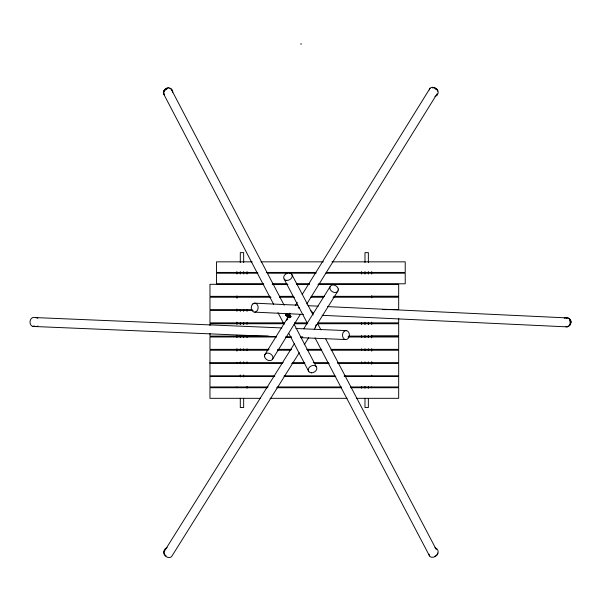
<?xml version="1.0" encoding="UTF-8"?>
<svg xmlns="http://www.w3.org/2000/svg" width="601" height="601" viewBox="0 0 601 601"><rect width="100%" height="100%" fill="white"/><g stroke="black" fill="none" stroke-linecap="round" stroke-linejoin="round"><path stroke-width="0.9" d="M288.653 316.915C289.697 315.976 288.803 316.99 289.464 316.659M570.95 322.128L569.635 325.366M570.341 324.45L569.688 319.026M286.887 315.735L287.533 314.488M286.444 315.119C287.646 315.412 285.528 315.961 286.692 314.879M290.103 316.577L290.005 315.953L289.667 316.449M163.99 91.112L164.441 90.022M286.399 315.059L286.414 315.6M289.787 317.734L285.422 315.149L285.941 314.27L290.306 316.855L289.742 317.741L290.306 316.855M286.166 314.759L286.737 313.872L291.049 316.464L290.531 317.343M264.725 354.89L286.925 319.078M288.878 315.931L290.358 313.542M295.294 305.586L297.285 302.371M302.205 294.445L429.993 88.332M272.298 359.586L300.417 314.225M306.81 303.911L437.077 93.824M164.111 551.695L294.317 343.787M303.76 328.709L330.099 286.647M299.268 352.719L172.044 555.88A4.492 3.441 32.1 0 1 166.124 556.624A4.492 3.441 32.1 0 1 164.614 550.959M304.241 344.786L308.711 337.642M315.172 327.327L338.032 290.824M289.366 316.096L290.05 315.946M286.805 315.345L287.225 315.255L286.429 314.984M289.877 316.539L290.245 316.013L290.193 316.629M287.789 315.27L287.902 314.736L287.165 314.601M164.028 91.029L168.333 87.776M286.602 315.735L286.219 314.992L287.368 314.346M288.6 316.81L289.089 316.066M289.043 317.118L289.261 317.05M286.452 315.69L286.94 315.728M287.909 314.669L287.924 315.277M286.219 314.992L286.294 315.585L287.594 316.073M287.293 315.044C288.6 314.623 286.767 314.759 286.842 315.916M288.488 316.351L288.563 316.945M289.667 316.276L287.624 314.886M289.562 316.404L289.111 317.268M286.737 313.872L291.004 316.472M287.263 314.533L287.751 314.563M286.805 314.879L286.354 315.067M286.887 315.623L286.692 315.172L287.165 315.142M288.645 316.381L288.953 316.239M289.156 317.103L288.675 317.012M432.585 87.934L433.749 87.776A4.492 4.492 0 0 1 434.914 96.611M252.18 261.841L216.503 261.841L216.503 272.426L257.814 272.426M261.007 261.841L323.421 261.841M331.985 261.841L405.224 261.841L405.224 272.426L326.358 272.426M266.266 272.426L316.028 272.426M257.814 273.215L216.503 273.215L216.503 283.8L263.448 283.8M267.205 273.215L287.864 273.215M289.735 273.215L316.028 273.215M325.419 273.215L405.224 273.215L405.224 283.8L318.846 283.8M272.839 283.8L286.925 283.8M296.308 283.8L309.455 283.8M263.801 284.303L209.967 284.303L209.967 296.346L270.052 296.346M272.185 284.303L287.894 284.303M296.338 284.303L309.485 284.303M317.937 284.303L398.681 284.303L398.681 296.346L333.901 296.346M279.442 296.346L293.521 296.346M311.363 296.346L324.51 296.346M270.991 297.24L209.967 297.24L209.967 309.598L252.217 309.598M279.442 297.24L294.46 297.24M310.424 297.24L323.571 297.24M332.962 297.24L398.681 297.24L398.681 309.598L382.717 309.598M253.149 310.492L209.967 310.492L209.967 322.85L284.138 322.85M294.46 322.85L307.607 322.85M317.937 322.85L398.681 322.85L398.681 318.432M284.138 323.744L209.967 323.744L209.967 325.509M294.46 323.744L307.607 323.744M317.937 323.744L398.681 323.744L398.681 336.102L371.719 336.109M268.174 336.102L209.967 336.102L209.967 333.45M348.918 336.102L398.681 336.102M276.625 336.996L209.967 336.996L209.967 349.354L269.113 349.354M286.016 336.996L291.65 336.996M347.979 336.996L398.681 336.996L398.681 349.354L331.083 349.354M277.564 349.354L291.65 349.354M306.668 349.354L321.693 349.354M268.174 350.248L209.967 350.248L209.967 375.85L274.747 375.85M277.564 350.248L290.711 350.248M307.607 350.248L321.693 350.248M331.083 350.248L398.681 350.248L398.681 362.606L337.649 362.606M209.967 362.606L283.199 362.606M292.589 362.606L304.79 362.606M313.241 362.606L328.266 362.606M209.967 363.5L282.26 363.5M291.65 363.5L304.79 363.5M314.18 363.5L329.205 363.5M337.649 363.5L398.681 363.5L398.681 375.85L344.223 375.85M284.138 375.85L334.832 375.85M274.747 376.391L209.967 376.391L209.967 386.961L268.174 386.961M284.138 376.391L335.771 376.391M344.223 376.391L398.681 376.391L398.681 386.961L350.796 386.961M277.564 386.961L341.406 386.961M267.235 387.735L209.967 387.735L209.967 398.32L260.661 398.32M276.625 387.735L341.406 387.735M350.796 387.735L398.681 387.735L398.681 398.32L356.431 398.32M270.052 398.32L347.04 398.32M371.719 296.316L398.681 296.346M281.877 327.913L33.964 317.523A4.492 3.441 -87.6 0 0 32.199 317.846L31.41 318.44A4.492 3.441 -87.6 0 0 30.463 324.262A4.492 3.441 -87.6 0 0 34.745 326.118M295.91 328.499L346.431 330.618M32.972 326.441L276.212 336.635M285.565 337.026L291.177 337.259M300.538 337.657L345.44 339.535M254.629 303.167L297.653 305.195M307.945 305.684L318.23 306.172M327.583 306.608L567.021 317.899M254.771 312.144L303.407 314.436M322.113 315.315L567.164 326.876M287.045 319.356L287.774 319.499M435.154 88.971L437.641 90.022M569.635 318.951L570.349 319.95M291.785 274.379L313.121 314.999M317.471 323.293L320.957 329.926M325.742 339.047L436.311 549.607M284.13 279.052L307.201 322.992M315.037 337.912L429.527 555.94M171.405 89.534L284.198 305.278M294.174 324.367L316.299 366.685M163.9 94.425L273.658 304.361M277.993 312.663L284.07 324.277M288.841 333.405L308.794 371.576M570.349 319.882L570.8 321.032M570.8 320.964L570.95 322.189M371.719 271.569L371.719 274.041M371.719 295.639L371.719 297.78M371.719 322.121L371.719 324.51M371.719 335.23L371.719 337.89M371.719 348.648L371.719 351.142M371.719 361.644L371.719 364.244M371.719 375.212L371.719 376.519M371.719 386.961L371.719 387.735M368.353 262.554L368.353 252.638L364.98 252.638L364.98 262.554M368.353 271.569L368.353 274.041M368.353 322.602L368.353 324.66M368.353 335.493L368.353 337.552M368.353 348.76L368.353 350.631M368.353 361.84L368.353 363.71M368.353 386.443L368.353 388.269M368.353 398.365L368.353 407.516L364.98 407.516L364.98 398.365M364.98 271.569L364.98 274.041M364.98 322.602L364.98 324.66M364.98 335.493L364.98 337.552M364.98 348.76L364.98 350.631M364.98 361.84L364.98 363.71M364.98 386.443L364.98 388.269M361.614 271.569L361.614 274.041M361.614 322.602L361.614 324.472M361.614 335.681L361.614 337.552M361.614 348.76L361.614 350.631M361.614 361.84L361.614 363.71M361.614 386.443L361.614 388.269M301.041 43.452L301.041 44.414M247.034 271.569L247.034 274.041M247.034 309.53L247.034 311.393M247.034 322.602L247.034 324.472M247.034 335.681L247.034 337.552M247.034 348.76L247.034 350.631M247.034 361.84L247.034 363.71M247.034 386.443L247.034 388.269M243.66 262.554L243.66 252.638L240.295 252.638L240.295 262.554M243.66 271.569L243.66 273.988M243.66 309.53L243.66 311.393M243.66 322.602L243.66 324.66M243.66 335.493L243.66 337.552M243.66 348.76L243.66 350.631M243.66 361.84L243.66 363.71M243.66 374.949L243.66 376.962M243.66 398.26L243.66 407.516L240.295 407.516L240.295 398.26M240.295 271.569L240.295 273.988M240.295 309.53L240.295 311.393M240.295 322.602L240.295 324.66M240.295 335.493L240.295 337.552M240.295 348.76L240.295 350.631M240.295 361.84L240.295 363.71M240.295 374.949L240.295 376.962M236.922 271.569L236.922 273.973M236.922 295.91L236.922 298.254M236.922 309.019L236.922 311.326M236.922 322.121L236.922 324.51M236.922 335.23L236.922 337.507M236.922 348.648L236.922 351.142M236.922 362.606L236.922 363.5M236.922 386.961L236.922 387.735M37.871 326.02A4.492 4.492 0 0 1 33.378 326.02M35.624 317.636A4.492 4.492 0 0 1 37.871 318.237M164.441 94.515A4.492 4.492 0 0 1 167.168 87.934A4.492 4.492 0 0 1 172.825 92.269M564.211 318.237A4.492 4.492 0 0 1 570.912 321.543A4.492 4.492 0 0 1 565.293 326.471M166.086 555.88A4.492 4.492 0 0 1 167.168 547.646M566.134 318.109A4.492 3.441 -87.3 0 1 570.537 322.181A4.492 3.441 -87.3 0 1 566.27 326.771M437.633 553.01A4.492 3.441 -27.7 0 1 432.006 557.277L431 557.059A4.492 3.441 -27.7 0 1 429.076 554.197M429.324 89.992A4.492 3.441 31.8 0 1 433.208 87.34A4.492 3.441 31.8 0 1 437.678 91.157M164.569 95.063A4.492 3.441 -27.6 0 1 166.612 88.678M169.865 88.475A4.492 3.441 -27.6 0 1 171.818 90.33M287.413 319.431A13.522 13.522 0 0 1 287.932 317.26M288.803 315.209A13.522 13.522 0 0 1 289.998 313.324M302.806 336.83A14.807 14.807 0 0 1 300.477 336.845M286.82 320.265A14.807 14.807 0 0 1 287.789 316.524M288.442 315.127A14.807 14.807 0 0 1 289.697 313.159M310.507 310.484A14.642 14.642 -52.9 0 1 313.226 313.166M316.081 324.72A14.642 14.642 -52.9 0 1 314.203 329.724M298.156 307.945A14.642 14.642 -52.9 0 1 299.659 307.652M434.914 547.646A4.492 4.492 0 0 1 434.914 556.323M252.916 303.873L252.217 304.632A4.492 3.441 -87.3 0 0 253.592 311.942A4.492 3.441 -87.3 0 0 258.122 307.058A4.492 3.441 -87.3 0 0 252.916 303.873M344.658 330.941L343.877 331.542A4.492 3.441 -87.6 0 0 344.305 339.077A4.492 3.441 -87.6 0 0 349.376 335.23A4.492 3.441 -87.6 0 0 344.658 330.941M311.363 372.815L310.341 372.635A4.492 3.441 -27.6 0 1 310.146 366.587A4.492 3.441 -27.6 0 1 316.78 367.774A4.492 3.441 -27.6 0 1 311.363 372.815M286.609 280.397L285.603 280.171A4.492 3.441 -27.7 0 1 285.7 274.071A4.492 3.441 -27.7 0 1 292.214 275.498A4.492 3.441 -27.7 0 1 286.609 280.397M338.228 288.976L337.897 287.992A4.492 3.441 32.1 0 0 330.835 285.7A4.492 3.441 32.1 0 0 332.969 292.041A4.492 3.441 32.1 0 0 338.228 288.976M264.613 356.761L264.523 355.784A4.492 3.441 31.8 0 1 270.72 354.034A4.492 3.441 31.8 0 1 271.291 360.307A4.492 3.441 31.8 0 1 264.613 356.761"/></g></svg>
